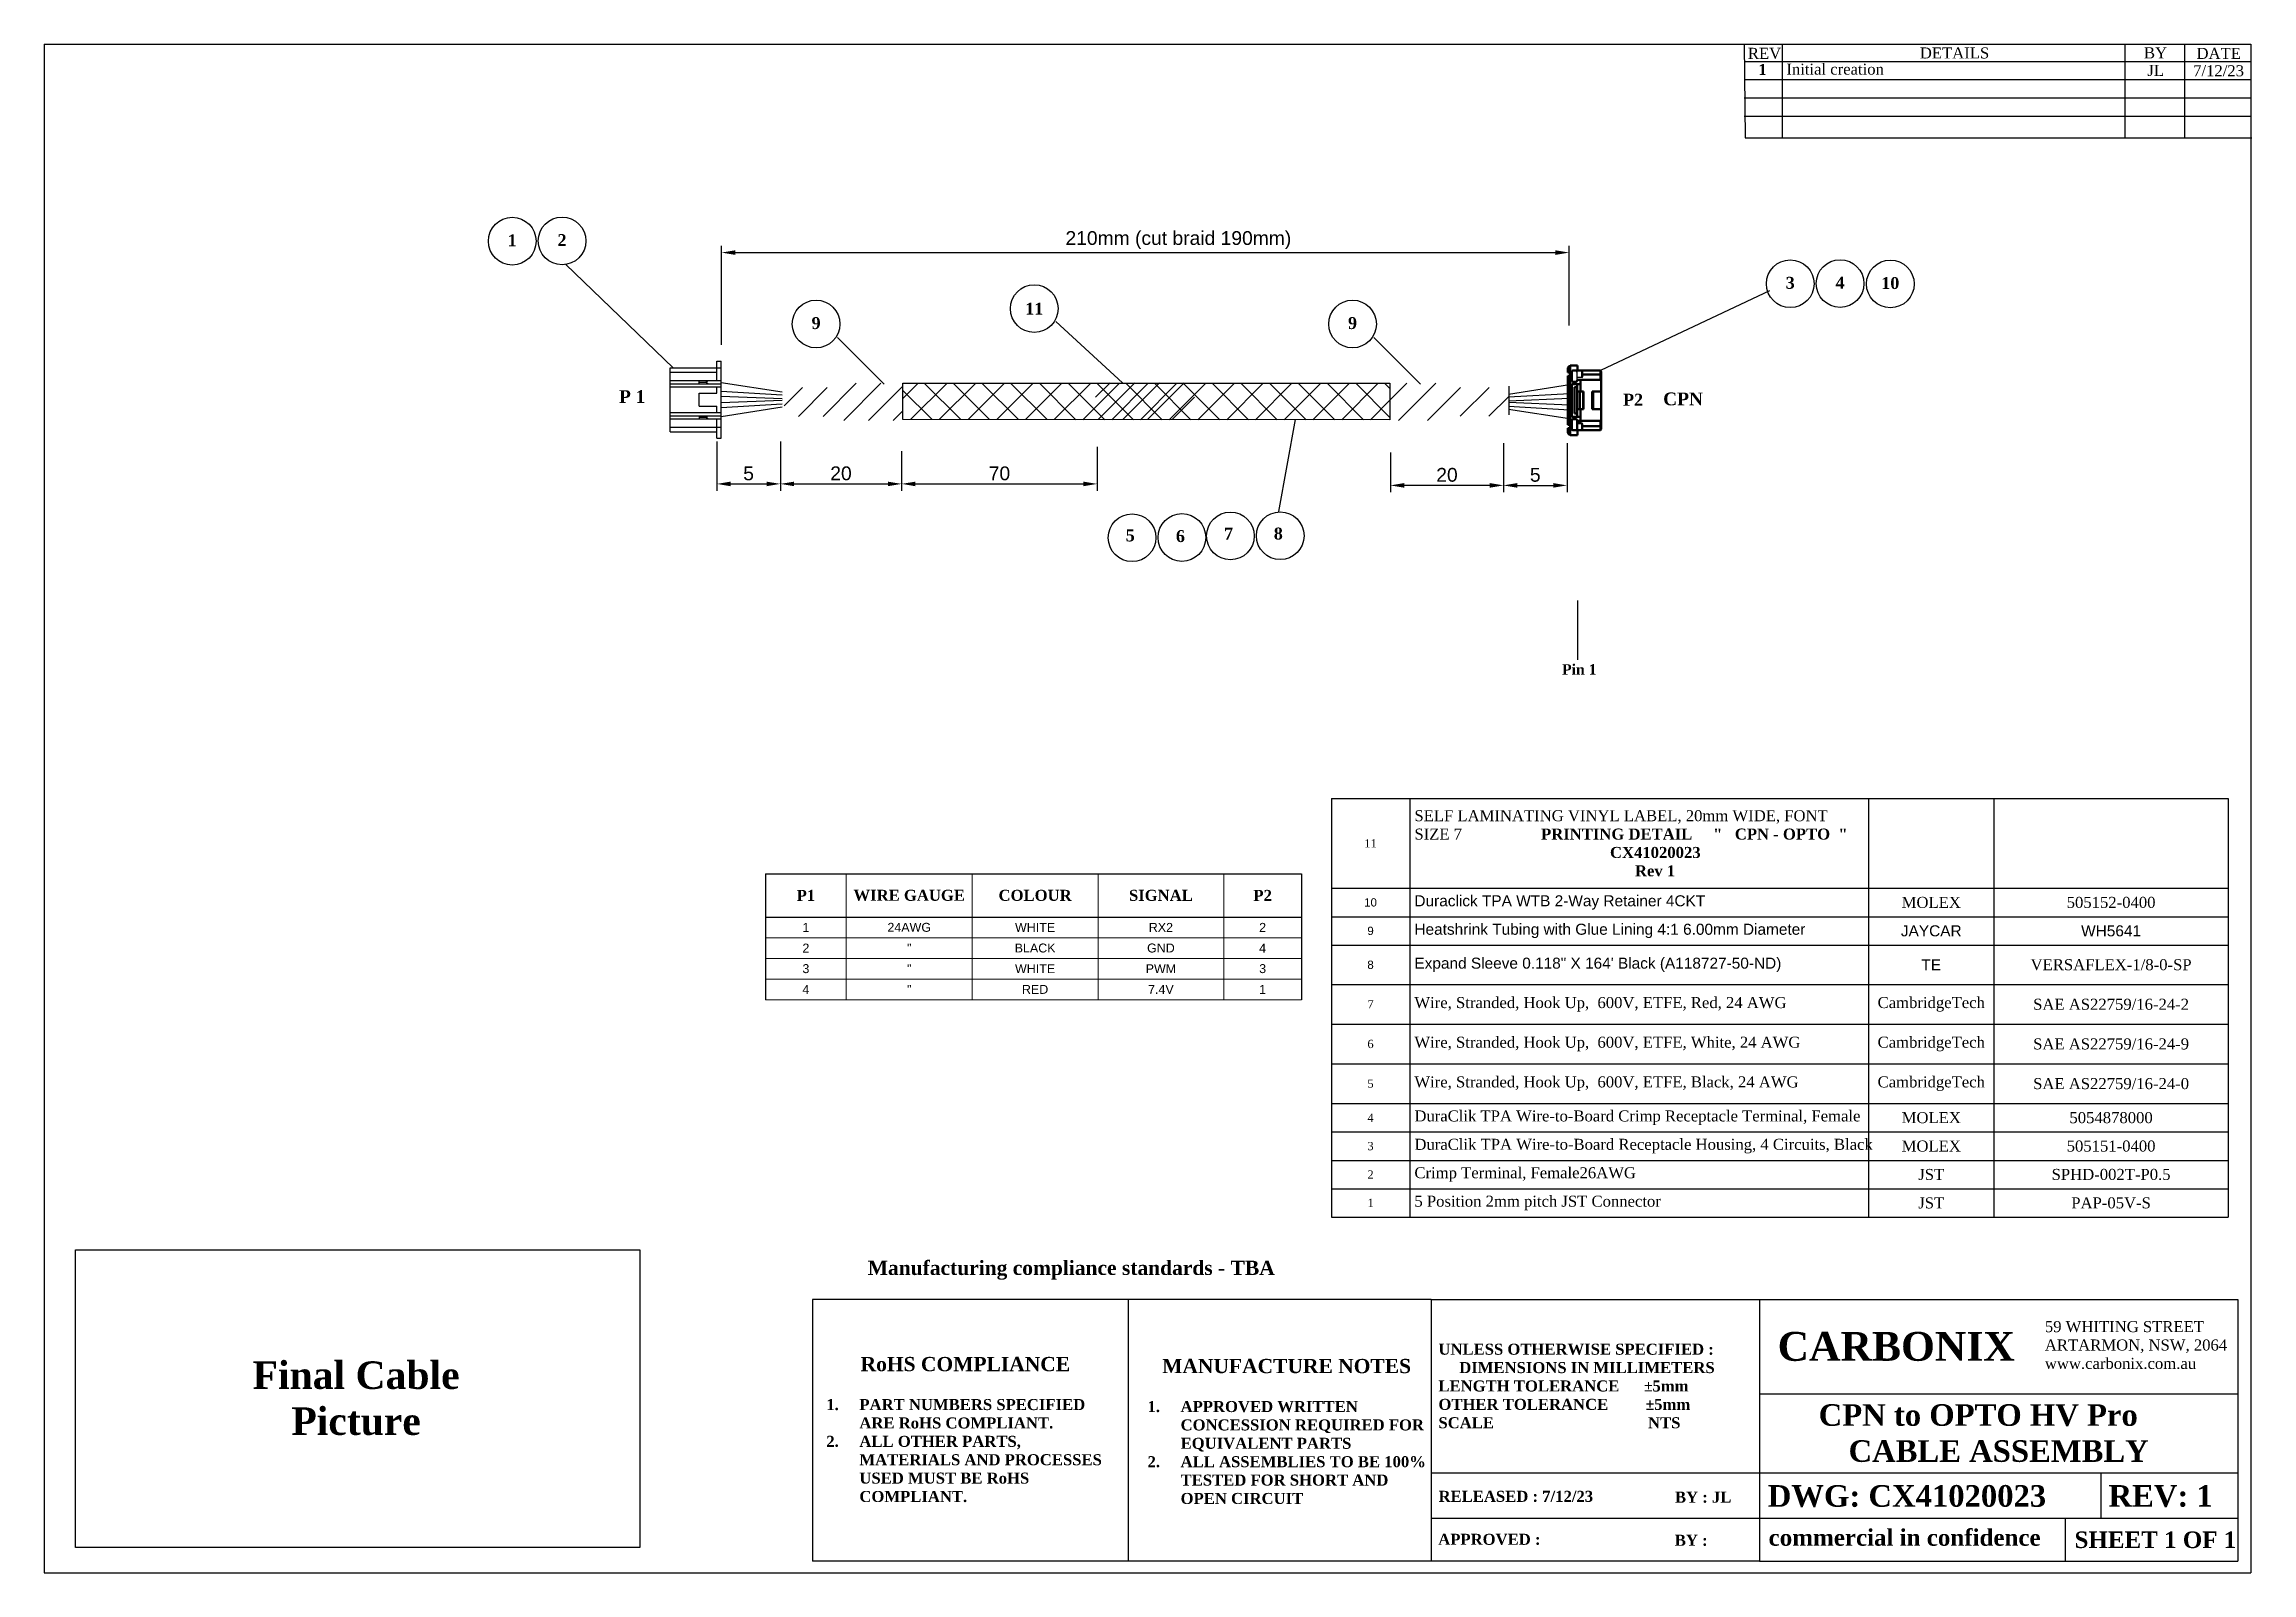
# Model space of a CAD drawing. Header units: millimetres. Extents: x 1260 to 1660, y 347 to 624.
import ezdxf
from ezdxf.enums import TextEntityAlignment as Align

# ---------------------------------------------------------------- set-up
doc = ezdxf.new("R2010")
doc.units = ezdxf.units.MM
doc.linetypes.add('Dashed', pattern=[2, 1, -1])
doc.layers.add('AM_0', color=7, linetype='Continuous', lineweight=50)
doc.layers.add('AM_9', color=6, linetype='Dashed', lineweight=25)
doc.layers.add('Layer1', color=7, linetype='Continuous')
doc.layers.add('Text', color=7, linetype='Continuous')
doc.styles.add('ROMANS', font='timesbd.ttf', dxfattribs={"height": 5})
doc.styles.get("Standard").update_dxf_attribs({"font": 'arial.ttf'})
doc.styles.add('style1', font='timesbd.ttf', dxfattribs={"height": 5})
doc.dimstyles.new('ISO-25', dxfattribs={"dimtxt": 2.5, "dimasz": 2.5, "dimexe": 1.25, "dimexo": 0.625, "dimtad": 1, "dimtxsty": 'Standard', "dimcen": 2.5, "dimadec": 0, "dimazin": 0, "dimtfac": 1, "dimtmove": 0, "dimatfit": 3, "dimfxl": 1, "dimarcsym": 0})

# ---------------------------------------------------------------- blocks, each defined once
blk = doc.blocks.new('*T26')
at = {"color": 0, "linetype": 'ByBlock', "lineweight": -2, "transparency": 16777216}
for p, q in [((0, 0), (162.65, 0)), ((0, 0), (0, -75.94)), ((14.19, 0), (14.19, -75.94)), ((97.41, 0), (97.41, -75.94)), ((120.17, 0), (120.17, -75.94)), ((162.65, 0), (162.65, -75.94)), ((0, -16.3), (162.65, -16.3)), ((0, -21.45), (162.65, -21.45)), ((0, -26.6), (162.65, -26.6)), ((0, -33.76), (162.65, -33.76)), ((0, -40.95), (162.65, -40.95)), ((0, -48.14), (162.65, -48.14)), ((0, -55.33), (162.65, -55.33)), ((0, -60.48), (162.65, -60.48)), ((0, -65.64), (162.65, -65.64)), ((0, -70.79), (162.65, -70.79)), ((0, -75.94), (162.65, -75.94))]:
    blk.add_line(p, q, dxfattribs=at)
at = {"color": 0, "transparency": 16777216}
for s, insert, char_height, width, attachment_point in [('{\\fTimes New Roman|b0|i0|c0|p18;SELF LAMINATING VINYL LABEL, 20mm WIDE, FONT SIZE 7                   \\fTimes New Roman|b1|i0|c0|p18;PRINTING DETAIL     \\C256;"   CPN - OPTO  "^J                                               CX41020023^J                                                     Rev 1}', (15.05, -8.15), 1.99869, 81.5091, 4), ('{\\fTimes New Roman|b0|i0|c0|p18;11', (7.09, -8.15), 1.499, 12.4701, 5), ('10', (7.09, -18.87), 1.499, 12.4701, 5), ('Duraclick TPA WTB 2-Way Retainer 4CKT', (15.05, -18.87), 1.9987, 81.5091, 4), ('{\\fTimes New Roman|b0|i0|c0|p18;505152-0400}', (141.41, -18.87), 2, 40.7632, 5), ('9', (7.09, -24.03), 1.5, 12.4701, 5), ('Heatshrink Tubing with Glue Lining 4:1 6.00mm Diameter', (15.05, -24.03), 1.9987, 81.5091, 4), ('JAYCAR', (108.79, -24.03), 2, 21.0396, 5), ('WH5641', (141.41, -24.03), 2, 40.7632, 5), ('8', (7.09, -30.18), 1.5, 12.4701, 5), ('Expand Sleeve 0.118" X 164\' Black (A118727-50-ND)', (15.05, -30.18), 1.9987, 81.5091, 4), ('TE', (108.79, -30.18), 2, 21.0396, 5), ('{\\fTimes New Roman|b0|i0|c0|p18;Wire, Stranded, Hook Up,  600V, ETFE, Red, 24 AWG}', (15.05, -37.35), 1.9987, 81.5091, 4), ('{\\fTimes New Roman|b0|i0|c0|p18;CambridgeTech}', (108.79, -37.35), 2, 21.0396, 5), ('{\\fTimes New Roman|b0|i0|c0|p18;7', (7.09, -37.35), 1.499, 12.4701, 5), ('{\\fTimes New Roman|b0|i0|c0|p18;SAE AS22759/16-24-2}', (141.41, -37.35), 2, 40.7632, 5), ('{\\fTimes New Roman|b0|i0|c0|p18;6', (7.09, -44.54), 1.499, 12.4701, 5), ('{\\fTimes New Roman|b0|i0|c0|p18;Wire, Stranded, Hook Up,  600V, ETFE, White, 24 AWG}', (15.05, -44.54), 1.9987, 81.5091, 4), ('{\\fTimes New Roman|b0|i0|c0|p18;CambridgeTech}', (108.79, -44.54), 2, 21.0396, 5), ('{\\fTimes New Roman|b0|i0|c0|p18;SAE AS22759/16-24-9}', (141.41, -44.54), 2, 40.7632, 5), ('{\\fTimes New Roman|b0|i0|c0|p18;5', (7.09, -51.74), 1.499, 12.4701, 5), ('{\\fTimes New Roman|b0|i0|c0|p18;Wire, Stranded, Hook Up,  600V, ETFE, Black, 24 AWG}', (15.05, -51.74), 1.9987, 81.5091, 4), ('{\\fTimes New Roman|b0|i0|c0|p18;CambridgeTech}', (108.79, -51.74), 2, 21.0396, 5), ('{\\fTimes New Roman|b0|i0|c0|p18;SAE AS22759/16-24-0}', (141.41, -51.74), 2, 40.7632, 5), ('{\\fTimes New Roman|b0|i0|c0|p18;4', (7.09, -57.91), 1.499, 12.4701, 5), ('{\\fTimes New Roman|b0|i0|c0|p18;DuraClik TPA Wire-to-Board Crimp Receptacle Terminal, Female}', (15.05, -57.91), 1.9987, 81.5091, 4), ('{\\fTimes New Roman|b0|i0|c0|p18;MOLEX}', (108.79, -57.91), 2, 21.0396, 5), ('{\\fTimes New Roman|b0|i0|c0|p18;5054878000}', (141.41, -57.91), 2, 40.7632, 5), ('{\\fTimes New Roman|b0|i0|c0|p18;3', (7.09, -63.06), 1.499, 12.4701, 5), ('{\\fTimes New Roman|b0|i0|c0|p18;MOLEX}', (108.79, -63.06), 2, 21.0396, 5), ('{\\fTimes New Roman|b0|i0|c0|p18;505151-0400}', (141.41, -63.06), 2, 40.7632, 5), ('{\\fTimes New Roman|b0|i0|c0|p18;2', (7.09, -68.21), 1.499, 12.4701, 5), ('{\\fTimes New Roman|b0|i0|c0|p18;Crimp Terminal, Female26AWG}', (15.05, -68.21), 2, 81.5091, 4), ('{\\fTimes New Roman|b0|i0|c0|p18;JST}', (108.79, -68.21), 2, 21.0396, 5), ('{\\fTimes New Roman|b0|i0|c0|p18;SPHD-002T-P0.5}', (141.41, -68.21), 2, 40.7632, 5), ('{\\fTimes New Roman|b0|i0|c0|p18;5 Position 2mm pitch JST Connector}', (15.05, -73.37), 1.9987, 81.5091, 4), ('{\\fTimes New Roman|b0|i0|c0|p18;1', (7.09, -73.37), 1.499, 12.4701, 5), ('{\\fTimes New Roman|b0|i0|c0|p18;JST}', (108.79, -73.37), 2, 21.0396, 5), ('{\\fTimes New Roman|b0|i0|c0|p18;PAP-05V-S}', (141.41, -73.37), 2, 40.7632, 5)]:
    blk.add_mtext(s, dxfattribs=dict(at, insert=insert, char_height=char_height, width=width, attachment_point=attachment_point))
at = {"color": 0, "transparency": 16777216, "char_height": 2}
for s, insert, width, attachment_point, style in [('{\\fTimes New Roman|b0|i0|c0|p18;MOLEX}', (108.79, -18.87), 21.0396, 5, 'ROMANS'), ('{\\fTimes New Roman|b0|i0|c0|p18;VERSAFLEX-1/8-0-SP}', (141.41, -30.18), 40.7632, 5, 'style1'), ('{\\fTimes New Roman|b0|i0|c0|p18;\\C256;DuraClik TPA Wire-to-Board Receptacle Housing, 4 Circuits, Black}', (15.05, -63.06), 81.5091, 4, 'style1')]:
    blk.add_mtext(s, dxfattribs=dict(at, insert=insert, width=width, attachment_point=attachment_point, style=style))
blk = doc.blocks.new('*T27')
at = {"color": 0, "linetype": 'ByBlock', "lineweight": -2, "transparency": 16777216}
for p, q in [((0, 0), (146.3, 0)), ((0, 0), (0, -31.42)), ((59.54, 0), (59.54, -31.42)), ((146.3, 0), (146.3, -31.42)), ((59.54, -17.1), (146.3, -17.1)), ((0, -31.42), (146.3, -31.42))]:
    blk.add_line(p, q, dxfattribs=at)
at = {"color": 0, "transparency": 16777216}
for s, insert, char_height, width, attachment_point in [('{\\fTimes New Roman|b1|i0|c0|p18;UNLESS OTHERWISE SPECIFIED :               DIMENSIONS IN MILLIMETERS LENGTH TOLERANCE      \\Ftxt|c0;\\C256;±\\fTimes New Roman|b1|i0|c0|p18;\\C0;5mm  OTHER TOLERANCE         }±{\\fTimes New Roman|b1|i0|c0|p18;5mm    SCALE                                     NTS}', (1.31, -15.71), 2, 56.9289, 4), ('{\\fTimes New Roman|b1|i0|c0|p18; CARBONIX}', (60.85, -8.55), 5.2312, 84.1447, 4), ('{\\fTimes New Roman|b1|i0|c0|p18;CPN to OPTO HV Pro      CABLE ASSEMBLY}', (102.92, -24.26), 3.92, 84.1447, 5)]:
    blk.add_mtext(s, dxfattribs=dict(at, insert=insert, char_height=char_height, width=width, attachment_point=attachment_point))
blk = doc.blocks.new('*D40')
at = {"color": 0, "lineweight": -2, "transparency": 16777216}
for p, q in [((1382.43, 569.71), (1382.43, 587.67)), ((1384.93, 586.42), (1533.7, 586.42)), ((1536.2, 573.22), (1536.2, 587.67))]:
    blk.add_line(p, q, dxfattribs=at)
at = {"color": 0, "transparency": 16777216}
for points in [[(1384.93, 586.83), (1384.93, 586), (1382.43, 586.42)], [(1533.7, 586.83), (1533.7, 586), (1536.2, 586.42)]]:
    blk.add_solid(points, dxfattribs=at)
at = {"layer": 'Defpoints', "color": 0, "transparency": 16777216}
for p in [(1536.2, 586.42), (1382.43, 569.08), (1536.2, 572.6)]:
    blk.add_point(p, dxfattribs=at)
at = {"color": 0, "transparency": 16777216, "insert": (1465.3, 588.68), "char_height": 2.5, "attachment_point": 5}
blk.add_mtext('210mm (cut braid 190mm)', dxfattribs=at)
blk = doc.blocks.new('JST PAP-05V-S L')
for p, q in [((-8, 5), (0, 5)), ((-8, -5), (-8, 5)), ((-8, 4.3), (-0.7, 4.3)), ((-0.7, 6), (0, 6)), ((-0.7, 3), (-0.7, 6)), ((0, -6), (0, 6)), ((-8, 3), (0, 3)), ((-8, 2.5), (0, 2.5)), ((-8, 2), (0, 2)), ((-3.46, 2.5), (-3.46, 3)), ((-3.46, 2.75), (-2.39, 2.75)), ((-3.46, -1), (-3.46, 1)), ((-3.46, 1), (-0.7, 1)), ((-2.39, 2.75), (-2.11, 3)), ((-2.11, 2.5), (-2.39, 2.75)), ((-0.7, 1), (-0.7, 2)), ((-8, -2), (0, -2)), ((-8, -2.5), (0, -2.5)), ((-8, -3), (0, -3)), ((-3.46, -1), (-0.7, -1)), ((-3.46, -2.5), (-3.46, -3)), ((-3.46, -2.75), (-2.39, -2.75)), ((-2.39, -2.75), (-2.11, -2.5)), ((-2.11, -3), (-2.39, -2.75)), ((-0.7, -2), (-0.7, -1)), ((-0.7, -6), (-0.7, -3)), ((-8, -4.3), (0, -4.3)), ((-8, -5), (-0.7, -5)), ((-0.7, -6), (0, -6))]:
    blk.add_line(p, q)
blk = doc.blocks.new('5051510400_front')
for p, q in [((3.35, 5.16), (4.85, 5.16)), ((3.85, 4.19), (3.85, 5.16))]:
    blk.add_line(p, q)
at = {"layer": 'AM_0'}
for p, q in [((-5.9, 6.7), (5.9, 6.7)), ((-5.9, 6.7), (-5.9, 5.06)), ((-5.05, 5.06), (-5.9, 5.06)), ((-5.8, 6.7), (-5.8, 6.75)), ((-5.3, 7.05), (-5.69, 6.7)), ((-5.3, 7.25), (-5.3, 6.7)), ((-4.7, 7.25), (-5.3, 7.25)), ((-5.05, 6.15), (-5.05, -0.1)), ((-3.35, 6.35), (-4.85, 6.35)), ((-4.85, 5.16), (-3.35, 5.16)), ((-4.85, 3.99), (-4.05, 3.99)), ((-4.7, 6.7), (-4.7, 7.25)), ((-4.35, -0.1), (-4.35, 3.99)), ((-4.15, 6.7), (-4.15, 7.25)), ((-4.15, 7.25), (4.15, 7.25)), ((-4.15, 7.05), (4.15, 7.05)), ((-3.85, 7.05), (-3.85, 6.35)), ((-3.85, 4.19), (-3.85, 5.16)), ((-3.45, 5.16), (-3.45, -0.3)), ((-3.45, 4.4), (-1.5, 4.4)), ((-3.15, 5.36), (-3.15, 6.15)), ((-2.75, 5.7), (-3.15, 5.7)), ((-2.75, 4.4), (-2.75, 6.35)), ((2.75, 6.35), (-2.75, 6.35)), ((-2.75, 5.16), (2.75, 5.16)), ((-2.23, 5.71), (2.23, 5.71)), ((-2.23, 5.71), (-2.23, 5.16)), ((-2.15, 6.7), (-2.15, 7.05)), ((-1.85, 7.05), (-1.85, 6.7)), ((-1.5, 5.16), (-1.5, 3.7)), ((-1.5, 4.53), (1.5, 4.53)), ((-1.5, 3.8), (1.5, 3.8)), ((-0.15, 6.7), (-0.15, 7.05)), ((0.15, 7.05), (0.15, 6.7)), ((1.5, 3.7), (1.5, 5.16)), ((1.5, 4.4), (3.45, 4.4)), ((1.85, 6.7), (1.85, 7.05)), ((2.15, 7.05), (2.15, 6.7)), ((2.23, 5.71), (2.23, 5.16)), ((2.75, 6.35), (2.75, 4.4)), ((3.15, 5.7), (2.75, 5.7)), ((3.15, 6.15), (3.15, 5.36)), ((3.35, 6.35), (4.85, 6.35)), ((3.45, 5.16), (3.45, -0.3)), ((3.85, 6.35), (3.85, 7.05)), ((4.05, 3.99), (4.85, 3.99)), ((4.15, 7.25), (4.15, 6.7)), ((4.35, 3.99), (4.35, -0.1)), ((4.7, 7.25), (5.3, 7.25)), ((4.7, 6.7), (4.7, 7.25)), ((5.05, -0.1), (5.05, 6.15)), ((5.05, 5.06), (5.9, 5.06)), ((5.3, 7.25), (5.3, 6.7)), ((5.69, 6.7), (5.3, 7.05)), ((5.8, 6.75), (5.8, 6.7)), ((5.9, 5.06), (5.9, 6.7)), ((-1.5, 3.7), (1.5, 3.7)), ((-1.5, 1.78), (-1.5, -0.3)), ((1.5, 1.78), (-1.5, 1.78)), ((1.5, 1.54), (-1.5, 1.54)), ((1.5, -0.3), (1.5, 1.78)), ((-5.05, -0.1), (-4.85, -0.3)), ((-5.05, -0.1), (-4.45, -0.1)), ((-4.85, -0.3), (4.85, -0.3)), ((-4.55, -0.3), (-4.35, -0.1)), ((-3.45, -0.1), (-4.35, -0.1)), ((3.45, -0.1), (4.35, -0.1)), ((4.35, -0.1), (4.55, -0.3)), ((5.05, -0.1), (4.45, -0.1)), ((5.05, -0.1), (4.85, -0.3))]:
    blk.add_line(p, q, dxfattribs=at)
for points in [[(-4.38, -0.13), (-4.4, -0.11), (-4.42, -0.11), (-4.45, -0.1)], [(4.38, -0.13), (4.4, -0.11), (4.42, -0.11), (4.45, -0.1)]]:
    blk.add_lwpolyline(points, dxfattribs=at)
for centre, radius, start, end in [((-5.3, 6.75), 0.5, 90, 180), ((-4.85, 6.15), 0.2, 90, 180), ((-4.85, 5.36), 0.2, 180, 270), ((-4.85, 4.19), 0.2, 180.0001, 270), ((-4.05, 4.19), 0.2, 270, 360), ((-3.35, 6.15), 0.2, 360, 90), ((-3.35, 5.36), 0.2, 270, 360), ((3.35, 6.15), 0.2, 90, 180), ((3.35, 5.36), 0.2, 180, 270), ((4.05, 4.19), 0.2, 180, 270), ((4.85, 6.15), 0.2, 360, 90), ((4.85, 5.36), 0.2, 270, 0), ((4.85, 4.19), 0.2, 270, 0), ((5.3, 6.75), 0.5, 360, 90)]:
    blk.add_arc(centre, radius, start, end, dxfattribs=at)
at = {"layer": 'AM_9'}
for p, q in [((-5.69, 6.7), (-5.7, 6.69)), ((5.7, 6.69), (5.69, 6.7))]:
    blk.add_line(p, q, dxfattribs=at)
blk.add_lwpolyline([(4.95, -0.1), (4.97, -0.1), (4.99, -0.11), (5.01, -0.12), (5.02, -0.13)], dxfattribs=at)
blk = doc.blocks.new('*D41')
at = {"color": 0, "lineweight": -2, "transparency": 16777216}
for p, q in [((1381.58, 552.15), (1381.58, 543.22)), ((1393.11, 552.15), (1393.11, 543.22)), ((1384.08, 544.47), (1390.61, 544.47))]:
    blk.add_line(p, q, dxfattribs=at)
at = {"color": 0, "transparency": 16777216}
for points in [[(1384.08, 544.88), (1384.08, 544.05), (1381.58, 544.47)], [(1390.61, 544.88), (1390.61, 544.05), (1393.11, 544.47)]]:
    blk.add_solid(points, dxfattribs=at)
at = {"layer": 'Defpoints', "color": 0, "transparency": 16777216}
for p in [(1381.58, 552.77), (1393.11, 552.77), (1393.11, 544.47)]:
    blk.add_point(p, dxfattribs=at)
at = {"color": 0, "transparency": 16777216, "insert": (1387.35, 546.36), "char_height": 2.5, "attachment_point": 5}
blk.add_mtext('5', dxfattribs=at)
blk = doc.blocks.new('*D42')
at = {"color": 0, "lineweight": -2, "transparency": 16777216}
for p, q in [((1524.27, 551.88), (1524.27, 542.95)), ((1535.8, 551.88), (1535.8, 542.95)), ((1526.77, 544.2), (1533.3, 544.2))]:
    blk.add_line(p, q, dxfattribs=at)
at = {"color": 0, "transparency": 16777216}
for points in [[(1526.77, 544.62), (1526.77, 543.78), (1524.27, 544.2)], [(1533.3, 544.62), (1533.3, 543.78), (1535.8, 544.2)]]:
    blk.add_solid(points, dxfattribs=at)
at = {"layer": 'Defpoints', "color": 0, "transparency": 16777216}
for p in [(1524.27, 552.51), (1535.8, 552.51), (1535.8, 544.2)]:
    blk.add_point(p, dxfattribs=at)
at = {"color": 0, "transparency": 16777216, "insert": (1530.03, 546.1), "char_height": 2.5, "attachment_point": 5}
blk.add_mtext('5', dxfattribs=at)
blk = doc.blocks.new('*D43')
at = {"color": 0, "lineweight": -2, "transparency": 16777216}
for p, q in [((1393.11, 552.15), (1393.11, 543.22)), ((1415.11, 550.43), (1415.11, 543.22)), ((1395.61, 544.47), (1412.61, 544.47))]:
    blk.add_line(p, q, dxfattribs=at)
at = {"color": 0, "transparency": 16777216}
for points in [[(1395.61, 544.88), (1395.61, 544.05), (1393.11, 544.47)], [(1412.61, 544.88), (1412.61, 544.05), (1415.11, 544.47)]]:
    blk.add_solid(points, dxfattribs=at)
at = {"layer": 'Defpoints', "color": 0, "transparency": 16777216}
for p in [(1393.11, 552.77), (1415.11, 551.06), (1415.11, 544.47)]:
    blk.add_point(p, dxfattribs=at)
at = {"color": 0, "transparency": 16777216, "insert": (1404.11, 546.37), "char_height": 2.5, "attachment_point": 5}
blk.add_mtext('20', dxfattribs=at)
blk = doc.blocks.new('*D44')
at = {"color": 0, "lineweight": -2, "transparency": 16777216}
for p, q in [((1503.76, 550.16), (1503.76, 542.95)), ((1524.27, 551.88), (1524.27, 542.95)), ((1521.77, 544.2), (1506.26, 544.2))]:
    blk.add_line(p, q, dxfattribs=at)
at = {"color": 0, "transparency": 16777216}
for points in [[(1506.26, 544.62), (1506.26, 543.78), (1503.76, 544.2)], [(1521.77, 544.62), (1521.77, 543.78), (1524.27, 544.2)]]:
    blk.add_solid(points, dxfattribs=at)
at = {"layer": 'Defpoints', "color": 0, "transparency": 16777216}
for p in [(1503.76, 550.78), (1524.27, 552.51), (1503.76, 544.2)]:
    blk.add_point(p, dxfattribs=at)
at = {"color": 0, "transparency": 16777216, "insert": (1514.02, 546.1), "char_height": 2.5, "attachment_point": 5}
blk.add_mtext('20', dxfattribs=at)
blk = doc.blocks.new('*T51')
at = {"transparency": 16777216}
for p, q in [((0, 0), (97.2, 0)), ((0, 0), (0, -22.84)), ((97.2, 0), (97.2, -22.84)), ((0, -7.86), (97.2, -7.86))]:
    blk.add_line(p, q, dxfattribs=at)
at = {"layer": 'Defpoints', "color": 8, "linetype": 'ByBlock', "lineweight": 0, "transparency": 16777216}
for p, q in [((14.65, 0), (14.65, -22.84)), ((37.47, 0), (37.47, -22.84)), ((60.3, 0), (60.3, -22.84)), ((83.13, 0), (83.13, -22.84)), ((0, -11.61), (97.2, -11.61)), ((0, -15.35), (97.2, -15.35)), ((0, -19.1), (97.2, -19.1)), ((0, -22.84), (97.2, -22.84))]:
    blk.add_line(p, q, dxfattribs=at)
at = {"color": 0, "transparency": 16777216, "attachment_point": 5}
for s, insert, char_height, width in [('{\\fTimes New Roman|b1|i0|c0|p18;\\C256;P1}', (7.32, -3.93), 2, 13.5672), ('{\\fTimes New Roman|b1|i0|c0|p18;\\C256;WIRE GAUGE}', (26.06, -3.93), 2, 21.7491), ('{\\fTimes New Roman|b1|i0|c0|p18;\\C256;COLOUR}', (48.89, -3.93), 2, 21.7491), ('{\\fTimes New Roman|b1|i0|c0|p18;\\C256;SIGNAL}', (71.71, -3.93), 2, 21.7491), ('{\\fTimes New Roman|b1|i0|c0|p18;\\C256;P2}', (90.16, -3.93), 2, 12.9883), ('1', (7.32, -9.73), 1.62, 13.5672), ('24AWG', (26.06, -9.73), 1.618, 21.7491), ('WHITE', (48.89, -9.73), 1.618, 21.7491), ('RX2', (71.71, -9.73), 1.618, 21.7491), ('2', (90.16, -9.73), 1.62, 12.9883), ('2', (7.32, -13.48), 1.62, 13.5672), ('"', (26.06, -13.48), 1.62, 21.7491), ('BLACK', (48.89, -13.48), 1.618, 21.7491), ('GND', (71.71, -13.48), 1.618, 21.7491), ('4', (90.16, -13.48), 1.62, 12.9883), ('3', (7.32, -17.22), 1.62, 13.5672), ('"', (26.06, -17.22), 1.62, 21.7491), ('WHITE', (48.89, -17.22), 1.618, 21.7491), ('PWM', (71.71, -17.22), 1.618, 21.7491), ('3', (90.16, -17.22), 1.62, 12.9883), ('4', (7.32, -20.97), 1.62, 13.5672), ('"', (26.06, -20.97), 1.62, 21.7491), ('RED', (48.89, -20.97), 1.618, 21.7491), ('7.4V', (71.71, -20.97), 1.618, 21.7491), ('1', (90.16, -20.97), 1.62, 12.9883)]:
    blk.add_mtext(s, dxfattribs=dict(at, insert=insert, char_height=char_height, width=width))
blk = doc.blocks.new('*D53')
at = {"color": 0, "lineweight": -2, "transparency": 16777216}
for p, q in [((1415.11, 550.43), (1415.11, 543.22)), ((1450.59, 551.19), (1450.59, 543.22)), ((1417.61, 544.47), (1448.09, 544.47))]:
    blk.add_line(p, q, dxfattribs=at)
at = {"color": 0, "transparency": 16777216}
for points in [[(1417.61, 544.88), (1417.61, 544.05), (1415.11, 544.47)], [(1448.09, 544.88), (1448.09, 544.05), (1450.59, 544.47)]]:
    blk.add_solid(points, dxfattribs=at)
at = {"layer": 'Defpoints', "color": 0, "transparency": 16777216}
for p in [(1415.11, 551.06), (1450.59, 551.81), (1450.59, 544.47)]:
    blk.add_point(p, dxfattribs=at)
at = {"color": 0, "transparency": 16777216, "insert": (1432.85, 546.37), "char_height": 2.5, "attachment_point": 5}
blk.add_mtext('70', dxfattribs=at)

msp = doc.modelspace()

# ---------------------------------------------------------------- hatches: boundary and pattern name
at = {"true_color": 0x000000}
h = msp.add_hatch(dxfattribs=at)
h.set_pattern_fill('ANSI31', color=18, style=0)
h.paths.add_polyline_path([(1403.553, 562.71), (1403.553, 561.97), (1393.796, 561.97), (1393.796, 556.722), (1403.553, 556.722), (1403.553, 555.982), (1415.337, 555.982), (1415.337, 562.71)])
h = msp.add_hatch(dxfattribs=at)
h.set_pattern_fill('ANSI37', color=18, scale=1.161594, angle=180)
h.paths.add_polyline_path([(1415.325, 562.75), (1415.325, 556.13), (1503.669, 556.093), (1503.669, 562.713)])
at = {"true_color": 0xed1f24}
h = msp.add_hatch(dxfattribs=at)
h.set_pattern_fill('ANSI31', color=240)
h.set_pattern_definition([(45, (684.5376, 18.964), (-2.245064, 2.245064), [])])
h.paths.add_polyline_path([(1468.212, 556.219), (1468.212, 562.827), (1450.269, 562.827), (1450.269, 556.219)])
at = {"true_color": 0x000000}
h = msp.add_hatch(dxfattribs=at)
h.set_pattern_fill('ANSI31', color=18, scale=1.161594, angle=180, style=0)
h.paths.add_polyline_path([(1515.461, 555.993), (1515.461, 556.733), (1525.218, 556.733), (1525.218, 561.981), (1515.461, 561.981), (1515.461, 562.721), (1503.677, 562.721), (1503.677, 555.993)])

# ---------------------------------------------------------------- linework, layer by layer
for p, q in [((1354.173, 584.254), (1373.685, 565.534)), ((1572.506, 579.474), (1541.848, 565.037)), ((1443.084, 573.95), (1455.185, 562.823)), ((1411.937, 562.534), (1403.47, 570.996)), ((1509.232, 562.534), (1500.765, 570.996)), ((1393.458, 561.091), (1382.397, 562.822)), ((1393.46, 560.576), (1382.397, 561.226)), ((1525.183, 560.231), (1536.245, 560.881)), ((1525.185, 560.747), (1536.245, 562.478)), ((1525.232, 562.212), (1525.232, 556.965)), ((1393.46, 559.868), (1382.397, 560.333)), ((1393.46, 559.612), (1382.397, 559.148)), ((1393.46, 558.905), (1382.397, 558.255)), ((1393.458, 558.389), (1382.397, 556.658)), ((1525.183, 559.524), (1536.245, 559.988)), ((1525.183, 559.268), (1536.245, 558.804)), ((1525.183, 558.561), (1536.245, 557.911)), ((1525.185, 558.045), (1536.245, 556.314)), ((1483.543, 539.455), (1486.572, 556.156)), ((1511.16, 396.575), (1398.969, 396.575)), ((1398.969, 396.575), (1398.969, 349.078)), ((1456.175, 396.575), (1456.175, 349.078)), ((1511.16, 396.575), (1511.16, 396.575)), ((1511.16, 365.153), (1511.16, 349.078)), ((1570.704, 365.153), (1570.704, 349.078)), ((1632.655, 356.894), (1632.655, 365.153)), ((1657.465, 365.153), (1657.465, 349.078)), ((1657.608, 365.153), (1657.608, 365.153)), ((1511.16, 356.886), (1570.704, 356.886)), ((1570.704, 356.894), (1657.465, 356.894)), ((1626.189, 349.078), (1626.189, 356.894)), ((1511.16, 349.078), (1398.969, 349.078)), ((1570.704, 349.078), (1511.16, 349.078)), ((1570.704, 349.078), (1657.465, 349.078))]:
    msp.add_line(p, q)
at = {"color": 242, "true_color": 0xcd2027}
msp.add_line((1537.703, 523.329, 0.01), (1537.703, 512.587, 0.01), dxfattribs=at)
for points in [[(1415.325, 562.75), (1503.669, 562.713), (1503.669, 556.093), (1415.325, 556.13)], [(1265.285, 405.596), (1367.632, 405.596), (1367.632, 351.607), (1265.285, 351.607)]]:
    msp.add_lwpolyline(points, close=True)
for centre in [(1344.481, 588.491), (1353.514, 588.528), (1576.287, 580.768), (1585.319, 580.805), (1594.437, 580.729), (1399.595, 573.465), (1439.167, 576.255), (1496.89, 573.465), (1456.91, 534.713), (1465.943, 534.75), (1474.739, 535.03), (1483.772, 535.067)]:
    msp.add_circle(centre, 4.325)
at = {"layer": 'Layer1'}
for p, q in [((1259.582, 624.217), (1659.815, 624.217)), ((1259.582, 624.217), (1259.582, 346.99)), ((1567.897, 624.217), (1568.087, 607.224)), ((1567.897, 621.07), (1659.815, 621.07)), ((1574.814, 624.217), (1574.843, 607.257)), ((1636.955, 624.217), (1636.955, 607.224)), ((1647.809, 624.217), (1647.809, 607.224)), ((1659.815, 624.217), (1659.815, 346.99)), ((1567.897, 617.784), (1659.815, 617.784)), ((1567.897, 614.498), (1659.815, 614.498)), ((1567.909, 611.184), (1659.827, 611.184)), ((1568.087, 607.224), (1660.004, 607.224)), ((1259.582, 346.99), (1659.815, 346.99))]:
    msp.add_line(p, q, dxfattribs=at)

# ---------------------------------------------------------------- block references
at = {"xscale": 1.161594052872974, "yscale": 1.161594052872974, "zscale": 1.161594052872974}
msp.add_blockref('JST PAP-05V-S L', (1382.397, 559.74), dxfattribs=at)
at = {"xscale": 1.073835315395386, "yscale": 0.8049226498817383, "zscale": 1.073835315395386, "rotation": 90}
msp.add_blockref('5051510400_front', (1541.768, 559.614), dxfattribs=at)
for name, p in [('*T26', (1493.065, 487.435)), ('*T51', (1390.425, 473.772)), ('*T27', (1511.16, 396.575))]:
    msp.add_blockref(name, p)

# ---------------------------------------------------------------- texts
at = {"style": 'ROMANS'}
for s, height, p in [('1', 2.163, (1344.476, 588.656)), ('2', 2.163, (1353.508, 588.693)), ('3', 2.163, (1576.281, 580.933)), ('4', 2.163, (1585.314, 580.97)), ('10', 2.1629, (1594.432, 580.894)), ('11', 2.1629, (1439.167, 576.255)), ('9', 2.163, (1399.59, 573.63)), ('9', 2.163, (1496.885, 573.63)), ('8', 2.163, (1483.428, 535.463)), ('5', 2.163, (1456.567, 535.109)), ('6', 2.163, (1465.67, 535.005)), ('7', 2.163, (1474.396, 535.425))]:
    msp.add_text(s, height=height, dxfattribs=at).set_placement(p, align=Align.MIDDLE)
for s, p in [('P 1', (1363.852, 559.144)), ('CPN', (1553.235, 558.721))]:
    msp.add_text(s, height=2.3232, dxfattribs=at).set_placement(p)
at = {"char_height": 2, "attachment_point": 1}
for s, insert in [('{\\fTimes New Roman|b0|i0|c0|p18;REV}', (1568.592, 623.552)), ('{\\fTimes New Roman|b0|i0|c0|p18;DETAILS}', (1599.784, 623.62)), ('{\\fTimes New Roman|b0|i0|c0|p18;BY}', (1640.434, 623.645)), ('{\\fTimes New Roman|b0|i0|c0|p18;DATE}', (1649.971, 623.549)), ('{\\fTimes New Roman|b0|i0|c0|p18;JL}', (1641.066, 620.462)), ('{\\fTimes New Roman|b0|i0|c0|p18;7/12/23}', (1649.352, 620.399))]:
    msp.add_mtext(s, dxfattribs=dict(at, insert=insert))
at = {"attachment_point": 1}
for s, width, gutter_width, insert, char_height in [('{\\fTimes New Roman|b0|i0|c0|p18;Initial creation}', 40.8275, 12.5, (1575.569, 620.687), 2), ('{\\fTimes New Roman|b1|i0|c0|p18;\\C256;\\c0;Pin 1}', 7.26291, 9.447, (1534.887, 511.772, 0.01), 1.88942)]:
    msp.add_mtext_dynamic_manual_height_columns(s, width=width, gutter_width=gutter_width, heights=[0], dxfattribs=dict(at, insert=insert, char_height=char_height))
at = {"style": 'style1'}
for s, width, heights, insert, char_height, attachment_point in [('Manufacturing compliance standards - TBA', 75.03312, [0], (1408.954, 403.592), 2.58, 1), ('\\pxql;{\\fTimes New Roman|b0|i0|c0|p18;59 WHITING STREET\\PARTARMON, NSW, 2064\\Pwww.carbonix.com.au}', 33.15458, [10.225], (1622.463, 392.643), 2, 1), ('\\pxqc;Final Cable Picture', 56.77883, [0], (1287.769, 385.338), 5, 1), ('{\\H1.29x;RoHS COMPLIANCE\\H0.84109x;\\P}\\P\\pxi-3,l3,ql,t3;1.^IPART NUMBERS SPECIFIED ARE RoHS COMPLIANT.\\P2.^IALL OTHER PARTS, MATERIALS AND PROCESSES USED MUST BE RoHS COMPLIANT.', 50.44785, [27.788], (1426.669, 372.969), 2, 5), ('{\\H1.29x;MANUFACTURE NOTES\\H0.84109x;\\P}\\P\\pxi-3,l3,ql,t3;1.^IAPPROVED WRITTEN CONCESSION REQUIRED FOR EQUIVALENT PARTS\\P2.^IALL ASSEMBLIES TO BE 100% TESTED FOR SHORT AND OPEN CIRCUIT', 50.44785, [27.788], (1484.93, 372.618), 2, 5), ('RELEASED : 7/12/23', 31.3162, [0], (1512.493, 361.867), 2, 1), ('BY : JL', 12.8433, [0], (1555.37, 361.717), 2, 1), ('DWG: CX41020023', 58.49205, [0], (1572.208, 362.899), 3.92, 1), ('REV: 1', 23.45676, [0], (1634.008, 362.906), 3.92, 1), ('APPROVED : ', 31.3162, [0], (1512.434, 354.072), 2, 1), ('BY : ', 12.8433, [0], (1555.34, 353.898), 2, 1), ('commercial in confidence', 49.01874, [0], (1572.358, 354.903), 3, 1), ('SHEET 1 OF 1', 29.62207, [0], (1627.843, 354.489), 3, 1)]:
    msp.add_mtext_dynamic_manual_height_columns(s, width=width, gutter_width=25, heights=heights, dxfattribs=dict(at, insert=insert, char_height=char_height, attachment_point=attachment_point))
at = {"layer": 'Layer1', "style": 'ROMANS'}
msp.add_text('1', height=1.977, dxfattribs=at).set_placement((1570.497, 618.633))
at = {"layer": 'Text', "style": 'ROMANS'}
msp.add_text('P2', height=2.1629, dxfattribs=at).set_placement((1545.953, 558.658))

# ---------------------------------------------------------------- dimensions: what is measured, and where the dimension line sits
dim = msp.add_linear_dim(base=(1536.2, 586.418), p1=(1382.428, 569.084), p2=(1536.2, 572.599), text='210mm (cut braid 190mm)', dimstyle='ISO-25')
dim.commit()
dim.dimension.update_dxf_attribs({"geometry": '*D40', "text_midpoint": (1465.302, 586.418), "dimtype": 160})
for base, p1, p2, picture, middle in [((1393.109, 544.466), (1381.584, 552.771), (1393.109, 552.771), '*D41', (1387.346, 546.362)), ((1535.797, 544.201), (1524.272, 552.506), (1535.797, 552.506), '*D42', (1530.034, 546.097))]:
    dim = msp.add_linear_dim(base=base, p1=p1, p2=p2, text='5', dimstyle='ISO-25')
    dim.commit()
    dim.dimension.update_dxf_attribs({"geometry": picture, "text_midpoint": middle})
for base, p1, p2, text, picture, middle in [((1415.108, 544.466), (1393.109, 552.771), (1415.108, 551.057), '20', '*D43', (1404.108, 546.367)), ((1450.587, 544.466), (1415.108, 551.057), (1450.587, 551.814), '70', '*D53', (1432.847, 546.367)), ((1503.762, 544.201), (1524.272, 552.506), (1503.762, 550.78), '20', '*D44', (1514.017, 546.102))]:
    dim = msp.add_linear_dim(base=base, p1=p1, p2=p2, text=text, dimstyle='ISO-25', override={"dimtmove": 1})
    dim.commit()
    dim.dimension.update_dxf_attribs({"geometry": picture, "text_midpoint": middle})

doc.saveas('drawing.dxf')
